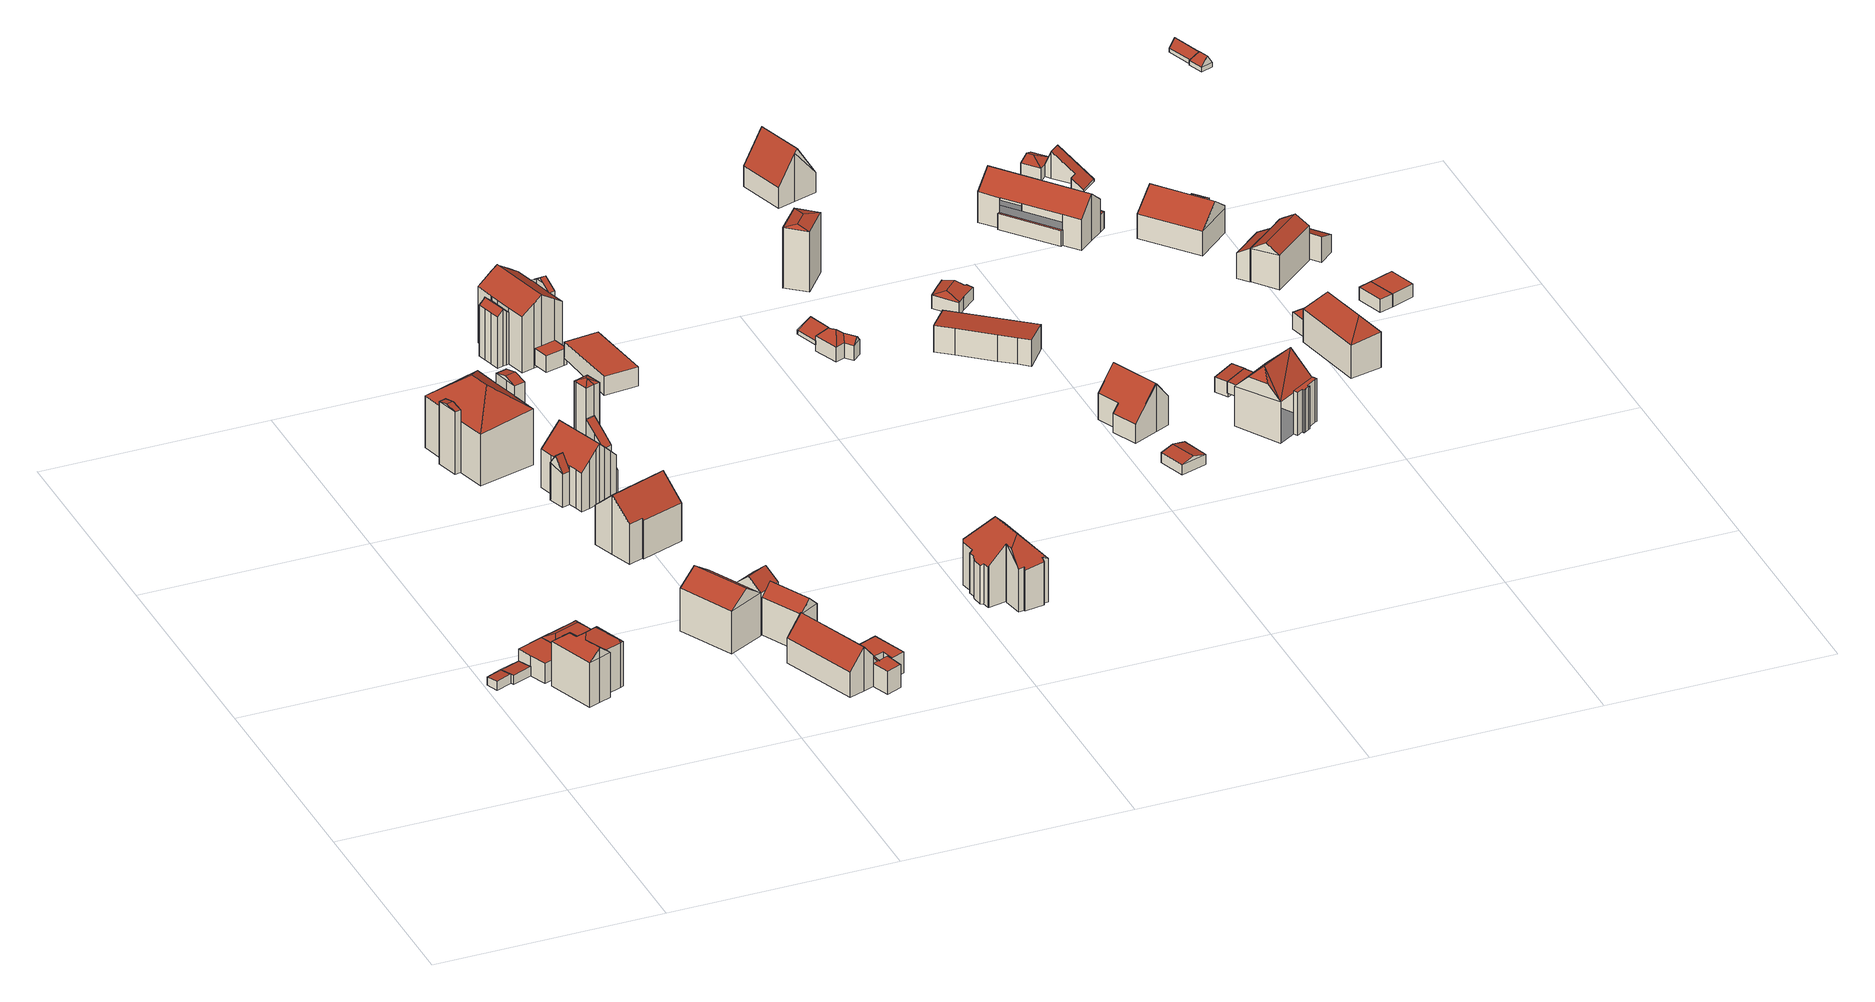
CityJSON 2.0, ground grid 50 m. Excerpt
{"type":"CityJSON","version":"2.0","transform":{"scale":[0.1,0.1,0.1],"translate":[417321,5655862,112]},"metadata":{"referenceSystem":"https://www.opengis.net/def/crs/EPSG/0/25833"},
"CityObjects":{
"building1":{"type":"Building","attributes":{"Dachtyp_tdc":"tdcPolyFlatRoof","Gemeindeschluessel":14612000,"Dachneigung":3.59,"QualitaetDacherkennung":70,"Geometrietyp2DReferenz":"3000","measuredHeight":2.09,"function":"31001_9998","roofType":"2100"},"geometry":[{"type":"Solid","lod":"2","boundaries":[[[[0,1,2,3]],[[1,4,5,2]],[[4,6,7,5]],[[6,0,3,7]],[[6,4,1,0]],[[3,2,5,7]]]],"semantics":{"surfaces":[{"type":"WallSurface"},{"type":"RoofSurface"},{"type":"GroundSurface"}],"values":[[0,0,0,0,1,2]]}}]},
"building2":{"type":"Building","attributes":{"Dachtyp_tdc":"tdcPolyFlatRoof","Gemeindeschluessel":14612000,"Dachneigung":3.67,"QualitaetDacherkennung":80,"Geometrietyp2DReferenz":"3000","measuredHeight":2.07,"function":"31001_9998","roofType":"2100"},"geometry":[{"type":"Solid","lod":"2","boundaries":[[[[0,8,9,10]],[[8,11,12,9]],[[11,13,14,12]],[[13,1,15,14]],[[1,0,10,15]],[[1,13,11,8,0]],[[10,9,12,14,15]]]],"semantics":{"surfaces":[{"type":"WallSurface"},{"type":"RoofSurface"},{"type":"GroundSurface"}],"values":[[0,0,0,0,0,1,2]]}}]},
"building3":{"type":"Building","attributes":{"Dachtyp_tdc":"tdcPolyFlatRoof","Gemeindeschluessel":14612000,"Dachneigung":0,"QualitaetDacherkennung":65,"Geometrietyp2DReferenz":"3000","measuredHeight":4.54,"function":"31001_9998","roofType":"1000"},"geometry":[{"type":"Solid","lod":"2","boundaries":[[[[16,17,18,19]],[[17,20,12,18]],[[20,21,9,12]],[[21,22,23,9]],[[22,24,25,23]],[[24,26,27,25]],[[26,28,29,27]],[[28,16,19,29]],[[28,26,24,22,21,20,17,16]],[[19,18,12,9,23,25,27,29]]]],"semantics":{"surfaces":[{"type":"WallSurface"},{"type":"RoofSurface"},{"type":"GroundSurface"}],"values":[[0,0,0,0,0,0,0,0,1,2]]}}]},
"building4":{"type":"Building","attributes":{"Dachtyp_tdc":"tdcFreeFormRoof","Gemeindeschluessel":14612000,"Dachneigung":39.04,"QualitaetDacherkennung":40,"Geometrietyp2DReferenz":"3000","measuredHeight":13.46,"function":"31001_9998","roofType":"5000"},"geometry":[{"type":"Solid","lod":"2","boundaries":[[[[30,31,32,33]],[[31,34,35,32]],[[34,36,37,35]],[[36,38,39,37]],[[38,40,41,39]],[[40,42,43,41]],[[42,44,45,43]],[[44,46,47,45]],[[46,48,49,47]],[[48,50,51,49]],[[50,52,53,51]],[[54,55,44,42]],[[56,57,58,54,42,40]],[[56,40,38]],[[57,56,38,36]],[[34,57,36]],[[31,57,34]],[[31,58,57]],[[30,58,31]],[[58,30,59]],[[60,61,62,63,59,30,64]],[[60,64,65]],[[61,60,65,66]],[[62,61,66,52]],[[63,62,52,50]],[[55,54,58,59,63,50,48,67]],[[44,55,67,46]],[[46,67,48]],[[53,68,69,70,33,32,35,37,39,41,43,45,47,49,51]],[[52,66,68,53]],[[66,65,69,68]],[[65,64,70,69]],[[64,30,33,70]]]],"semantics":{"surfaces":[{"type":"WallSurface"},{"type":"RoofSurface"},{"type":"GroundSurface"}],"values":[[0,0,0,0,0,0,0,0,0,0,0,1,1,1,1,1,1,1,1,1,1,1,1,1,1,1,0,0,2,0,0,0,0]]}}]},
"building5":{"type":"Building","attributes":{"Dachtyp_tdc":"tdcFreeFormRoof","Gemeindeschluessel":14612000,"Dachneigung":29.02,"QualitaetDacherkennung":28,"Geometrietyp2DReferenz":"3000","measuredHeight":4.71,"function":"31001_9998","roofType":"5000"},"geometry":[{"type":"Solid","lod":"2","boundaries":[[[[71,72,73,74]],[[72,75,76,73]],[[75,77,78,76]],[[77,79,80,78]],[[79,81,82,80]],[[81,83,84,82]],[[83,85,86,84]],[[85,87,88,86]],[[87,71,74,88]],[[83,81,79,77,75,89,90]],[[75,72,89]],[[72,71,87,85,90,89]],[[85,83,90]],[[74,73,76,78,80,82,84,86,88]]]],"semantics":{"surfaces":[{"type":"WallSurface"},{"type":"RoofSurface"},{"type":"GroundSurface"}],"values":[[0,0,0,0,0,0,0,0,0,1,1,1,1,2]]}}]},
"building6":{"type":"Building","attributes":{"Gemeindeschluessel":14612000,"Geometrietyp2DReferenz":"3000","function":"31001_9998","roofType":"9999"},"children":["building6-1","building6-2","building6-3"]},
"building6-1":{"type":"BuildingPart","attributes":{"Dachtyp_tdc":"tdcGableRoof","Dachneigung":46.33,"QualitaetDacherkennung":76,"Geometrietyp2DReferenz":"3000","measuredHeight":11.25,"roofType":"3100"},"parents":["building6"],"geometry":[{"type":"MultiSurface","lod":"2","boundaries":[[[91,92,93,94]],[[92,95,96,93]],[[95,97,98,96]],[[92,91,99,100,101]],[[97,95,101,100,102]],[[94,93,96,98]],[[95,92,101]]],"semantics":{"surfaces":[{"type":"WallSurface"},{"type":"RoofSurface"},{"type":"GroundSurface"}],"values":[0,0,0,1,1,2,0]}}]},
"building6-2":{"type":"BuildingPart","attributes":{"Dachtyp_tdc":"tdcGableRoof","Dachneigung":35.12,"QualitaetDacherkennung":54,"Geometrietyp2DReferenz":"3000","measuredHeight":12.96,"roofType":"3100"},"parents":["building6"],"geometry":[{"type":"MultiSurface","lod":"2","boundaries":[[[103,104,105,106]],[[103,107,108,104]],[[107,109,110,108]],[[103,106,111]],[[109,107,112]],[[106,113,109,112,111]],[[107,103,111,112]],[[110,114,105,104,108]]],"semantics":{"surfaces":[{"type":"WallSurface"},{"type":"RoofSurface"},{"type":"GroundSurface"}],"values":[0,0,0,0,0,1,1,2]}}]},
"building6-3":{"type":"BuildingPart","attributes":{"Dachtyp_tdc":"tdcGableRoof","Dachneigung":40,"QualitaetDacherkennung":68,"Geometrietyp2DReferenz":"3000","measuredHeight":12.46,"roofType":"3100"},"parents":["building6"],"geometry":[{"type":"MultiSurface","lod":"2","boundaries":[[[115,116,114,113]],[[115,117,91,94,116]],[[117,115,118]],[[113,106,119]],[[115,113,119,118]],[[106,102,99,117,118,119]],[[114,116,94,98,105]]],"semantics":{"surfaces":[{"type":"WallSurface"},{"type":"RoofSurface"},{"type":"GroundSurface"}],"values":[0,0,0,0,1,1,2]}}]},
"building7":{"type":"Building","attributes":{"Gemeindeschluessel":14612000,"Geometrietyp2DReferenz":"3000","function":"31001_9998","roofType":"9999"},"children":["building7-1","building7-2","building7-3"]},
"building7-1":{"type":"BuildingPart","attributes":{"Dachtyp_tdc":"tdcHipRoof","Dachneigung":44.53,"QualitaetDacherkennung":38,"Geometrietyp2DReferenz":"3000","measuredHeight":18.02,"roofType":"3200"},"parents":["building7"],"geometry":[{"type":"MultiSurface","lod":"2","boundaries":[[[120,121,122,123,124,125,126]],[[127,128,129,130,131,132,133,134,135]],[[121,120,128,127]],[[120,136,129,128]],[[136,137,130,129]],[[138,139,132,131]],[[139,124,133,132]],[[124,123,134,133]],[[122,121,127,135]],[[124,139,125]],[[136,120,126]],[[139,138,137,136,126,125]]],"semantics":{"surfaces":[{"type":"RoofSurface"},{"type":"GroundSurface"},{"type":"WallSurface"}],"values":[0,1,2,2,2,2,2,2,2,0,0,0]}}]},
"building7-2":{"type":"BuildingPart","attributes":{"Dachtyp_tdc":"tdcGableRoof","Dachneigung":14.46,"QualitaetDacherkennung":68,"Geometrietyp2DReferenz":"3000","measuredHeight":15.13,"roofType":"3100"},"parents":["building7"],"geometry":[{"type":"MultiSurface","lod":"2","boundaries":[[[140,141,142,134,123]],[[141,143,144,142]],[[143,145,122,135,144]],[[143,141,146]],[[140,145,147]],[[141,140,147,146]],[[145,143,146,147]],[[134,142,144,135]]],"semantics":{"surfaces":[{"type":"WallSurface"},{"type":"RoofSurface"},{"type":"GroundSurface"}],"values":[0,0,0,0,0,1,1,2]}}]},
"building7-3":{"type":"BuildingPart","attributes":{"Dachtyp_tdc":"tdcGableRoof","Dachneigung":16.33,"QualitaetDacherkennung":65,"Geometrietyp2DReferenz":"3000","measuredHeight":16.15,"roofType":"3100"},"parents":["building7"],"geometry":[{"type":"MultiSurface","lod":"2","boundaries":[[[148,149,150,151]],[[149,152,138,131,150]],[[153,148,151,130,137]],[[153,154,155,148]],[[149,155,154,152]],[[152,154,153]],[[148,155,149]],[[151,150,131,130]]],"semantics":{"surfaces":[{"type":"WallSurface"},{"type":"RoofSurface"},{"type":"GroundSurface"}],"values":[0,0,0,1,1,0,0,2]}}]},
"building8":{"type":"Building","attributes":{"Dachtyp_tdc":"tdcGableRoof","Gemeindeschluessel":14612000,"Dachneigung":41.47,"QualitaetDacherkennung":56,"Geometrietyp2DReferenz":"3000","measuredHeight":13.6,"function":"31001_9998","roofType":"3100"},"geometry":[{"type":"Solid","lod":"2","boundaries":[[[[156,157,158,159]],[[157,160,161,158]],[[160,162,163,161]],[[162,164,165,163]],[[164,166,167,165]],[[166,168,169,167]],[[168,170,171,169]],[[170,172,173,171]],[[172,174,175,173]],[[174,156,159,175]],[[170,168,166,164,162,160]],[[160,157,156,174,172,170]],[[159,158,161,163,165,167,169,171,173,175]]]],"semantics":{"surfaces":[{"type":"WallSurface"},{"type":"RoofSurface"},{"type":"GroundSurface"}],"values":[[0,0,0,0,0,0,0,0,0,0,1,1,2]]}}]},
"building9":{"type":"Building","attributes":{"Gemeindeschluessel":14612000,"Geometrietyp2DReferenz":"3000","function":"31001_9998","roofType":"9999"},"children":["building9-1","building9-2"]},
"building9-1":{"type":"BuildingPart","attributes":{"Dachtyp_tdc":"tdcPolyFlatRoof","Dachneigung":0,"QualitaetDacherkennung":73,"Geometrietyp2DReferenz":"3000","measuredHeight":5.32,"roofType":"1000"},"parents":["building9"],"geometry":[{"type":"MultiSurface","lod":"2","boundaries":[[[176,177,178,179]],[[180,181,182,183,184]],[[181,185,186,182]],[[185,176,179,186]],[[185,181,180,187,177,176]],[[179,178,183,182,186]]],"semantics":{"surfaces":[{"type":"WallSurface"},{"type":"RoofSurface"},{"type":"GroundSurface"}],"values":[0,0,0,0,1,2]}}]},
"building9-2":{"type":"BuildingPart","attributes":{"Dachtyp_tdc":"tdcGableRoof","Dachneigung":49.74,"QualitaetDacherkennung":77,"Geometrietyp2DReferenz":"3000","measuredHeight":10.09,"roofType":"3100"},"parents":["building9"],"geometry":[{"type":"MultiSurface","lod":"2","boundaries":[[[188,189,190,191]],[[189,192,193,190]],[[192,194,195,193]],[[194,196,197,195]],[[196,184,183,197]],[[198,199,200,178,177]],[[199,201,202,200]],[[201,203,204,202]],[[191,190,193,195,197,183,178,200,202,204]],[[203,188,191,204]],[[199,198,187,184,196,194,192,189,188]],[[188,203,201,199]]],"semantics":{"surfaces":[{"type":"WallSurface"},{"type":"GroundSurface"},{"type":"RoofSurface"}],"values":[0,0,0,0,0,0,0,0,1,0,2,2]}}]},
"building10":{"type":"Building","attributes":{"Gemeindeschluessel":14612000,"Geometrietyp2DReferenz":"3000","function":"31001_9998","roofType":"9999"},"children":["building10-1","building10-2","building10-3"]},
"building10-1":{"type":"BuildingPart","attributes":{"Dachtyp_tdc":"tdcGableRoof","Dachneigung":45.15,"QualitaetDacherkennung":75,"Geometrietyp2DReferenz":"3000","measuredHeight":13.73,"roofType":"3100"},"parents":["building10"],"geometry":[{"type":"MultiSurface","lod":"2","boundaries":[[[205,206,207,208]],[[206,209,207]],[[210,211,212]],[[210,213,214,211]],[[213,215,216,214]],[[215,217,218,216]],[[217,219,220,218]],[[219,221,222,220]],[[223,224,225,226,227]],[[224,228,229,225]],[[228,230,231,229]],[[230,232,233,231]],[[232,234,235,233]],[[234,236,237,235]],[[230,228,224,223,238,221,219,217]],[[217,215,213,210,239,240,206,205,236,234,232,230]],[[237,208,207,211,214,216,218,220,222,226,225,229,231,233,235]],[[236,205,208,237]]],"semantics":{"surfaces":[{"type":"WallSurface"},{"type":"RoofSurface"},{"type":"GroundSurface"}],"values":[0,0,0,0,0,0,0,0,0,0,0,0,0,0,1,1,2,0]}}]},
"building10-2":{"type":"BuildingPart","attributes":{"Dachtyp_tdc":"tdcPolyFlatRoof","Dachneigung":40.92,"QualitaetDacherkennung":41,"Geometrietyp2DReferenz":"3000","measuredHeight":13.61,"roofType":"2100"},"parents":["building10"],"geometry":[{"type":"MultiSurface","lod":"2","boundaries":[[[241,242,243,222,221]],[[242,244,245,243]],[[244,246,247,245]],[[246,248,249,247]],[[248,250,251,249]],[[250,227,226,251]],[[227,250,248,246,244,242,241,238]],[[222,243,245,247,249,251,226]]],"semantics":{"surfaces":[{"type":"WallSurface"},{"type":"RoofSurface"},{"type":"GroundSurface"}],"values":[0,0,0,0,0,0,1,2]}}]},
"building10-3":{"type":"BuildingPart","attributes":{"Dachtyp_tdc":"tdcGableRoof","Dachneigung":59.49,"QualitaetDacherkennung":41,"Geometrietyp2DReferenz":"3000","measuredHeight":11.13,"roofType":"3100"},"parents":["building10"],"geometry":[{"type":"MultiSurface","lod":"2","boundaries":[[[252,212,211,253]],[[209,254,255,207]],[[254,252,253,255]],[[252,254,256]],[[212,252,256,257,239]],[[254,209,240,257,256]],[[253,211,207,255]]],"semantics":{"surfaces":[{"type":"WallSurface"},{"type":"RoofSurface"},{"type":"GroundSurface"}],"values":[0,0,0,0,1,1,2]}}]},
"building11":{"type":"Building","attributes":{"Dachtyp_tdc":"tdcPolyFlatRoof","Gemeindeschluessel":14612000,"Dachneigung":0,"QualitaetDacherkennung":64,"Geometrietyp2DReferenz":"3000","measuredHeight":4.95,"function":"31001_9998","roofType":"1000"},"geometry":[{"type":"Solid","lod":"2","boundaries":[[[[258,259,260,261]],[[259,192,262,260]],[[192,263,264,262]],[[263,265,266,264]],[[265,267,268,266]],[[267,258,261,268]],[[267,265,263,192,259,258]],[[261,260,262,264,266,268]]]],"semantics":{"surfaces":[{"type":"WallSurface"},{"type":"RoofSurface"},{"type":"GroundSurface"}],"values":[[0,0,0,0,0,0,1,2]]}}]},
"building12":{"type":"Building","attributes":{"Dachtyp_tdc":"tdcFreeFormRoof","Gemeindeschluessel":14612000,"Dachneigung":25.53,"QualitaetDacherkennung":1,"Geometrietyp2DReferenz":"3000","measuredHeight":19.04,"function":"31001_9998","roofType":"5000"},"geometry":[{"type":"Solid","lod":"2","boundaries":[[[[269,270,271,272]],[[270,273,274,271]],[[273,275,276,274]],[[275,277,278,276]],[[277,279,280,278]],[[279,269,272,280]],[[281,277,275]],[[277,281,279]],[[282,281,275,273]],[[283,282,273,270]],[[283,270,269]],[[281,282,283,269,279]],[[272,271,274,276,278,280]]]],"semantics":{"surfaces":[{"type":"WallSurface"},{"type":"RoofSurface"},{"type":"GroundSurface"}],"values":[[0,0,0,0,0,0,1,1,1,1,1,1,2]]}}]},
"building13":{"type":"Building","attributes":{"Gemeindeschluessel":14612000,"Geometrietyp2DReferenz":"3000","function":"31001_9998","roofType":"9999"},"children":["building13-1","building13-2","building13-3"]},
"building13-1":{"type":"BuildingPart","attributes":{"Dachtyp_tdc":"tdcGableRoof","Dachneigung":33.78,"QualitaetDacherkennung":64,"Geometrietyp2DReferenz":"3000","measuredHeight":16.14,"roofType":"3100"},"parents":["building13"],"geometry":[{"type":"MultiSurface","lod":"2","boundaries":[[[284,285,286,287,288,289,290,291]],[[292,293,294,295,296,297,298,299,300,301,302,303,304,305]],[[291,306,307,308,309,310,311,312,313,314,284]],[[288,315,292]],[[287,293,316]],[[287,286,294,293]],[[286,285,295,294]],[[285,284,296,295]],[[284,314,296]],[[314,313,297,296]],[[313,312,298,297]],[[312,311,299,298]],[[311,317,299]],[[308,307,301,300]],[[307,306,302,301]],[[306,291,303,302]],[[291,290,304,303]],[[290,289,305,304]],[[289,288,292,305]]],"semantics":{"surfaces":[{"type":"RoofSurface"},{"type":"GroundSurface"},{"type":"WallSurface"}],"values":[0,1,0,2,2,2,2,2,2,2,2,2,2,2,2,2,2,2,2]}}]},
"building13-2":{"type":"BuildingPart","attributes":{"Dachtyp_tdc":"tdcGableRoof","Dachneigung":35.19,"QualitaetDacherkennung":67,"Geometrietyp2DReferenz":"3000","measuredHeight":14.71,"roofType":"3100"},"parents":["building13"],"geometry":[{"type":"MultiSurface","lod":"2","boundaries":[[[317,318,319,299]],[[318,320,321,319]],[[320,308,300,321]],[[320,318,322]],[[318,317,310,323,322]],[[308,320,322,323,309]],[[299,319,321,300]]],"semantics":{"surfaces":[{"type":"WallSurface"},{"type":"RoofSurface"},{"type":"GroundSurface"}],"values":[0,0,0,0,1,1,2]}}]},
"building13-3":{"type":"BuildingPart","attributes":{"Dachtyp_tdc":"tdcFreeFormRoof","Dachneigung":44.02,"QualitaetDacherkennung":8,"Geometrietyp2DReferenz":"3000","measuredHeight":13.09,"roofType":"5000"},"parents":["building13"],"geometry":[{"type":"MultiSurface","lod":"2","boundaries":[[[315,324,325,292]],[[324,326,327,325]],[[326,328,329,327]],[[328,330,331,329]],[[330,332,333,331]],[[332,334,335,333]],[[334,336,337,335]],[[336,338,339,337]],[[338,340,341,339]],[[340,316,293,341]],[[338,336,334,332,330,328,326]],[[326,324,315,316,340,338]],[[292,325,327,329,331,333,335,337,339,341,293]]],"semantics":{"surfaces":[{"type":"WallSurface"},{"type":"RoofSurface"},{"type":"GroundSurface"}],"values":[0,0,0,0,0,0,0,0,0,0,1,1,2]}}]},
"building14":{"type":"Building","attributes":{"Dachtyp_tdc":"tdcPolyFlatRoof","Gemeindeschluessel":14612000,"Dachneigung":0,"QualitaetDacherkennung":43,"Geometrietyp2DReferenz":"3000","measuredHeight":3.8,"function":"31001_9998","roofType":"1000"},"geometry":[{"type":"Solid","lod":"2","boundaries":[[[[342,343,344,345]],[[343,346,347,344]],[[346,348,349,347]],[[348,350,351,349]],[[350,342,345,351]],[[350,348,346,343,342]],[[345,344,347,349,351]]]],"semantics":{"surfaces":[{"type":"WallSurface"},{"type":"RoofSurface"},{"type":"GroundSurface"}],"values":[[0,0,0,0,0,1,2]]}}]},
"building15":{"type":"Building","attributes":{"Dachtyp_tdc":"tdcPolyFlatRoof","Gemeindeschluessel":14612000,"Dachneigung":2.65,"QualitaetDacherkennung":73,"Geometrietyp2DReferenz":"3000","measuredHeight":4.4,"function":"31001_9998","roofType":"2100"},"geometry":[{"type":"Solid","lod":"2","boundaries":[[[[352,353,354,355]],[[353,356,357,354]],[[356,358,359,357]],[[358,352,355,359]],[[358,356,353,352]],[[355,354,357,359]]]],"semantics":{"surfaces":[{"type":"WallSurface"},{"type":"RoofSurface"},{"type":"GroundSurface"}],"values":[[0,0,0,0,1,2]]}}]},
"building16":{"type":"Building","attributes":{"Dachtyp_tdc":"tdcFreeFormRoof","Gemeindeschluessel":14612000,"Dachneigung":47.46,"QualitaetDacherkennung":62,"Geometrietyp2DReferenz":"3000","measuredHeight":15.24,"function":"31001_9998","roofType":"5000"},"geometry":[{"type":"Solid","lod":"2","boundaries":[[[[360,361,362,363]],[[361,364,365,362]],[[364,366,367,365]],[[366,368,369,367]],[[368,370,371,369]],[[370,372,373,371]],[[372,374,375,373]],[[374,376,377,375]],[[376,378,379,377]],[[378,380,381,379]],[[380,382,383,381]],[[382,384,385,383]],[[384,386,387,385]],[[386,388,389,387]],[[388,390,391,389]],[[390,392,393,391]],[[392,394,395,393]],[[396,397,398,399]],[[397,400,401,398]],[[400,402,403,401]],[[402,404,405,403]],[[404,406,407,405]],[[406,408,409,407]],[[408,360,363,409]],[[410,411,388,386,384,382,380,412]],[[413,376,374,372,370,368,366,364,361,414]],[[412,378,376,413,410]],[[400,397,396,394,392,390,411,410,413,414,360,408,406,404,402]],[[380,378,412]],[[390,388,411]],[[361,360,414]],[[363,362,365,367,369,371,373,375,377,379,381,383,385,387,389,391,393,395,399,398,401,403,405,407,409]],[[394,396,399,395]]]],"semantics":{"surfaces":[{"type":"WallSurface"},{"type":"RoofSurface"},{"type":"GroundSurface"}],"values":[[0,0,0,0,0,0,0,0,0,0,0,0,0,0,0,0,0,0,0,0,0,0,0,0,1,1,1,1,0,0,0,2,0]]}}]},
"building17":{"type":"Building","attributes":{"Dachtyp_tdc":"tdcPolyFlatRoof","Gemeindeschluessel":14612000,"Dachneigung":26.54,"QualitaetDacherkennung":36,"Geometrietyp2DReferenz":"3000","measuredHeight":2.63,"function":"31001_9998","roofType":"2100"},"geometry":[{"type":"Solid","lod":"2","boundaries":[[[[415,416,417,418]],[[416,419,420,417]],[[419,421,422,420]],[[421,415,418,422]],[[421,419,416,415]],[[418,417,420,422]]]],"semantics":{"surfaces":[{"type":"WallSurface"},{"type":"RoofSurface"},{"type":"GroundSurface"}],"values":[[0,0,0,0,1,2]]}}]},
"building18":{"type":"Building","attributes":{"Dachtyp_tdc":"tdcFreeFormRoof","Gemeindeschluessel":14612000,"Dachneigung":47.99,"QualitaetDacherkennung":18,"Geometrietyp2DReferenz":"3000","measuredHeight":5.71,"function":"31001_9998","roofType":"5000"},"geometry":[{"type":"Solid","lod":"2","boundaries":[[[[423,424,425,426]],[[424,427,428,425]],[[427,429,430,428]],[[429,431,432,430]],[[431,433,434,432]],[[433,435,436,434]],[[435,423,426,436]],[[437,438,439,440,441,435,433]],[[437,433,431]],[[438,437,431,429]],[[439,438,429,427]],[[440,439,427,424]],[[441,440,424,423]],[[441,423,435]],[[426,425,428,430,432,434,436]]]],"semantics":{"surfaces":[{"type":"WallSurface"},{"type":"RoofSurface"},{"type":"GroundSurface"}],"values":[[0,0,0,0,0,0,0,1,1,1,1,1,1,0,2]]}}]},
"building19":{"type":"Building","attributes":{"Dachtyp_tdc":"tdcFreeFormRoof","Gemeindeschluessel":14612000,"Dachneigung":16.39,"QualitaetDacherkennung":6,"Geometrietyp2DReferenz":"3000","measuredHeight":14.66,"function":"31001_9998","roofType":"5000"},"geometry":[{"type":"Solid","lod":"2","boundaries":[[[[442,443,444,445]],[[443,446,447,444]],[[446,448,449,447]],[[448,442,445,449]],[[450,451,448,446]],[[450,446,443]],[[451,450,443,442]],[[451,442,448]],[[445,444,447,449]]]],"semantics":{"surfaces":[{"type":"WallSurface"},{"type":"RoofSurface"},{"type":"GroundSurface"}],"values":[[0,0,0,0,1,1,1,1,2]]}}]},
"building20":{"type":"Building","attributes":{"Dachtyp_tdc":"tdcPolyFlatRoof","Gemeindeschluessel":14612000,"Dachneigung":2.79,"QualitaetDacherkennung":77,"Geometrietyp2DReferenz":"3000","measuredHeight":6.03,"function":"31001_9998","roofType":"2100"},"geometry":[{"type":"Solid","lod":"2","boundaries":[[[[452,453,454,455]],[[453,456,457,454]],[[456,458,459,457]],[[458,460,461,459]],[[460,462,463,461]],[[462,464,465,463]],[[464,452,455,465]],[[464,462,460,458,456,453,452]],[[455,454,457,459,461,463,465]]]],"semantics":{"surfaces":[{"type":"WallSurface"},{"type":"RoofSurface"},{"type":"GroundSurface"}],"values":[[0,0,0,0,0,0,0,1,2]]}}]},
"building21":{"type":"Building","attributes":{"Gemeindeschluessel":14612000,"Dachneigung":75.14,"Dachorientierung":-18.71,"MittlereTraufHoehe":145.71,"QualitaetDacherkennung":92,"ObjektHoehe":3.15,"BodenHoehe":143.38,"Geometrietyp2DReferenz":"3000","AbsoluteHoehe":146.52,"Dachflaeche":39.68,"measuredHeight":3.15,"function":"31001_9998","roofType":"3100","storeysAboveGround":1},"geometry":[{"type":"MultiSurface","lod":"2","boundaries":[[[466,467,468]],[[469,466,468,470]],[[467,471,470,468]],[[472,473,474,475]],[[466,469,473,472]],[[469,471,474,473]],[[471,467,475,474]],[[467,466,472,475]],[[471,469,470]]],"semantics":{"surfaces":[{"type":"WallSurface"},{"type":"RoofSurface"},{"type":"GroundSurface"}],"values":[0,1,1,2,0,0,0,0,0]}}]},
"building22":{"type":"Building","attributes":{"Dachtyp_tdc":"tdcFreeFormRoof","Gemeindeschluessel":14612000,"Dachneigung":10.92,"QualitaetDacherkennung":21,"Geometrietyp2DReferenz":"3000","measuredHeight":3.65,"function":"31001_9998","roofType":"5000"},"geometry":[{"type":"Solid","lod":"2","boundaries":[[[[476,477,478,479]],[[477,480,481,478]],[[480,482,483,481]],[[482,484,485,483]],[[484,486,487,485]],[[486,488,489,487]],[[488,490,491,489]],[[490,476,479,491]],[[490,492,493,494]],[[486,484,482,495,493,492,488]],[[493,495,480,477,476,494]],[[482,480,495]],[[476,490,494]],[[490,488,492]],[[479,478,481,483,485,487,489,491]]]],"semantics":{"surfaces":[{"type":"WallSurface"},{"type":"RoofSurface"},{"type":"GroundSurface"}],"values":[[0,0,0,0,0,0,0,0,1,1,1,0,0,0,2]]}}]},
"building23":{"type":"Building","attributes":{"Dachtyp_tdc":"tdcFreeFormRoof","Gemeindeschluessel":14612000,"Dachneigung":57.14,"QualitaetDacherkennung":72,"Geometrietyp2DReferenz":"3000","measuredHeight":12.07,"function":"31001_9998","roofType":"5000"},"geometry":[{"type":"Solid","lod":"2","boundaries":[[[[496,497,498,499]],[[497,500,501,498]],[[500,502,503,501]],[[502,504,505,503]],[[504,496,499,505]],[[504,506,507,497,496]],[[506,502,500,507]],[[500,497,507]],[[504,502,506]],[[499,498,501,503,505]]]],"semantics":{"surfaces":[{"type":"WallSurface"},{"type":"RoofSurface"},{"type":"GroundSurface"}],"values":[[0,0,0,0,0,1,1,0,0,2]]}}]},
"building24":{"type":"Building","attributes":{"Dachtyp_tdc":"tdcFreeFormRoof","Gemeindeschluessel":14612000,"Dachneigung":49.52,"QualitaetDacherkennung":69,"Geometrietyp2DReferenz":"3000","measuredHeight":11.23,"function":"31001_9998","roofType":"5000"},"geometry":[{"type":"Solid","lod":"2","boundaries":[[[[508,509,510,511]],[[509,512,513,510]],[[512,514,515,513]],[[514,516,517,515]],[[516,518,519,517]],[[518,520,521,519]],[[520,522,523,521]],[[522,524,525,523]],[[524,508,511,525]],[[508,526,527,514,512,509]],[[524,522,520,518,516,527,526]],[[508,524,526]],[[516,514,527]],[[511,510,513,515,517,519,521,523,525]]]],"semantics":{"surfaces":[{"type":"WallSurface"},{"type":"RoofSurface"},{"type":"GroundSurface"}],"values":[[0,0,0,0,0,0,0,0,0,1,1,0,0,2]]}}]},
"building25":{"type":"Building","attributes":{"Gemeindeschluessel":14612000,"Geometrietyp2DReferenz":"3000","function":"31001_9998","roofType":"9999"},"children":["building25-1","building25-2"]},
"building25-1":{"type":"BuildingPart","attributes":{"Dachtyp_tdc":"tdcPolyFlatRoof","Dachneigung":0,"QualitaetDacherkennung":34,"Geometrietyp2DReferenz":"3000","measuredHeight":9.92,"roofType":"1000"},"parents":["building25"],"geometry":[{"type":"MultiSurface","lod":"2","boundaries":[[[528,529,530,531,532]],[[529,533,534,530]],[[533,535,536,534]],[[535,537,538,536]],[[537,539,540,538]],[[539,541,542,540]],[[541,543,544,542]],[[543,545,546,544]],[[545,547,548,546]],[[547,549,550,551,548]],[[547,545,543,541,539,537,535,533,529,528,549]],[[551,531,530,534,536,538,540,542,544,546,548]]],"semantics":{"surfaces":[{"type":"WallSurface"},{"type":"RoofSurface"},{"type":"GroundSurface"}],"values":[0,0,0,0,0,0,0,0,0,0,1,2]}}]},
"building25-2":{"type":"BuildingPart","attributes":{"Dachtyp_tdc":"tdcGableAndHippedGRoof","Dachneigung":43.57,"QualitaetDacherkennung":73,"Geometrietyp2DReferenz":"3000","measuredHeight":14.78,"roofType":"9999"},"parents":["building25"],"geometry":[{"type":"MultiSurface","lod":"2","boundaries":[[[552,553,554,555]],[[553,556,557,554]],[[556,532,531,557]],[[553,552,558,559]],[[532,556,560]],[[559,558,561]],[[560,552,550,532]],[[561,552,560]],[[552,561,558]],[[531,551,555,554,557]],[[556,561,560]],[[556,559,561]],[[559,556,553]]],"semantics":{"surfaces":[{"type":"WallSurface"},{"type":"RoofSurface"},{"type":"GroundSurface"}],"values":[0,0,0,0,0,1,1,1,1,2,1,1,1]}}]},
"building26":{"type":"Building","attributes":{"Dachtyp_tdc":"tdcPolyFlatRoof","Gemeindeschluessel":14612000,"Dachneigung":3.67,"QualitaetDacherkennung":54,"Geometrietyp2DReferenz":"3000","measuredHeight":3.86,"function":"31001_9998","roofType":"2100"},"geometry":[{"type":"Solid","lod":"2","boundaries":[[[[562,563,564,565]],[[563,566,567,564]],[[566,568,569,567]],[[568,570,571,569]],[[570,562,565,571]],[[570,568,566,563,562]],[[565,564,567,569,571]]]],"semantics":{"surfaces":[{"type":"WallSurface"},{"type":"RoofSurface"},{"type":"GroundSurface"}],"values":[[0,0,0,0,0,1,2]]}}]},
"building27":{"type":"Building","attributes":{"Dachtyp_tdc":"tdcPolyFlatRoof","Gemeindeschluessel":14612000,"Dachneigung":3.65,"QualitaetDacherkennung":32,"Geometrietyp2DReferenz":"3000","measuredHeight":2.94,"function":"31001_9998","roofType":"2100"},"geometry":[{"type":"Solid","lod":"2","boundaries":[[[[572,573,574,575,576]],[[577,578,573,572]],[[578,579,574,573]],[[579,580,575,574]],[[580,581,576,575]],[[581,577,572,576]],[[581,580,579,578,577]]]],"semantics":{"surfaces":[{"type":"GroundSurface"},{"type":"WallSurface"},{"type":"RoofSurface"}],"values":[[0,1,1,1,1,1,2]]}}]},
"building28":{"type":"Building","attributes":{"Gemeindeschluessel":14612000,"Geometrietyp2DReferenz":"3000","function":"31001_9998","roofType":"9999"},"children":["building28-1","building28-2","building28-3","building28-4"]},
"building28-1":{"type":"BuildingPart","attributes":{"Dachtyp_tdc":"tdcPolyFlatRoof","Dachneigung":3.98,"QualitaetDacherkennung":59,"Geometrietyp2DReferenz":"3000","measuredHeight":4.28,"roofType":"2100"},"parents":["building28"],"geometry":[{"type":"MultiSurface","lod":"2","boundaries":[[[582,583,584,585]],[[586,587,588,589]],[[586,583,582,587]],[[588,585,584,589]],[[587,582,585,588]]],"semantics":{"surfaces":[{"type":"WallSurface"},{"type":"RoofSurface"},{"type":"GroundSurface"}],"values":[0,0,1,2,0]}}]},
"building28-2":{"type":"BuildingPart","attributes":{"Dachtyp_tdc":"tdcPolyFlatRoof","Dachneigung":0,"QualitaetDacherkennung":0,"Geometrietyp2DReferenz":"3000","measuredHeight":3.6,"roofType":"9999"},"parents":["building28"],"geometry":[{"type":"MultiSurface","lod":"2","boundaries":[[[590,591,592,593]],[[593,592,594,595]],[[591,590,596,597]],[[590,593,595,596]],[[595,594,597,596]],[[592,591,597,594]]],"semantics":{"surfaces":[{"type":"RoofSurface"},{"type":"WallSurface"},{"type":"GroundSurface"},{"type":"ClosureSurface","isClosure":"1","QuelleClosure":"LoD1Solid"}],"values":[0,1,1,1,2,3]}}]},
"building28-3":{"type":"BuildingPart","attributes":{"Dachtyp_tdc":"tdcGableRoof","Dachneigung":41.34,"QualitaetDacherkennung":37,"Geometrietyp2DReferenz":"3000","measuredHeight":10.82,"roofType":"3100"},"parents":["building28"],"geometry":[{"type":"MultiSurface","lod":"2","boundaries":[[[598,599,594,592]],[[599,600,601,594]],[[600,602,603,601]],[[602,604,586,589,603]],[[605,606,607,608,584,583]],[[609,610,611,612,613]],[[610,614,615,611]],[[614,616,591,597,615]],[[610,609,606,605,604,602]],[[602,600,599,598,616,614,610]],[[594,601,603,589,584,608,612,611,615,597]]],"semantics":{"surfaces":[{"type":"WallSurface"},{"type":"RoofSurface"},{"type":"GroundSurface"}],"values":[0,0,0,0,0,0,0,0,1,1,2]}}]},
"building28-4":{"type":"BuildingPart","attributes":{"Dachtyp_tdc":"tdcPolyFlatRoof","Dachneigung":3.89,"QualitaetDacherkennung":57,"Geometrietyp2DReferenz":"3000","measuredHeight":4.26,"roofType":"2100"},"parents":["building28"],"geometry":[{"type":"MultiSurface","lod":"2","boundaries":[[[607,617,618,608]],[[617,619,620,618]],[[619,613,612,620]],[[619,617,607,613]],[[612,608,618,620]]],"semantics":{"surfaces":[{"type":"WallSurface"},{"type":"RoofSurface"},{"type":"GroundSurface"}],"values":[0,0,0,1,2]}}]},
"building29":{"type":"Building","attributes":{"Gemeindeschluessel":14612000,"Geometrietyp2DReferenz":"3000","function":"31001_9998","roofType":"9999"},"children":["building29-1","building29-2"]},
"building29-1":{"type":"BuildingPart","attributes":{"Dachtyp_tdc":"tdcGableRoof","Dachneigung":35.44,"QualitaetDacherkennung":5,"Geometrietyp2DReferenz":"3000","measuredHeight":6.22,"roofType":"3100"},"parents":["building29"],"geometry":[{"type":"MultiSurface","lod":"2","boundaries":[[[621,622,623,624]],[[622,625,626,623]],[[625,627,628,629,626]],[[630,631,632,633,634]],[[631,635,636,632]],[[625,622,621,637,635,631]],[[635,637,638,636]],[[637,621,624,638]],[[631,630,627,625]],[[624,623,626,629,633,632,636,638]]],"semantics":{"surfaces":[{"type":"WallSurface"},{"type":"RoofSurface"},{"type":"GroundSurface"}],"values":[0,0,0,0,0,1,0,0,1,2]}}]},
"building29-2":{"type":"BuildingPart","attributes":{"Dachtyp_tdc":"tdcHipAndGableRoof","Dachneigung":19.53,"QualitaetDacherkennung":44,"Geometrietyp2DReferenz":"3000","measuredHeight":3.76,"roofType":"5000"},"parents":["building29"],"geometry":[{"type":"MultiSurface","lod":"2","boundaries":[[[639,634,633,640]],[[628,641,642,629]],[[641,643,644,642]],[[643,645,646,644]],[[645,639,640,646]],[[641,628,634,647]],[[634,639,645,647]],[[645,643,641,647]],[[640,633,629,642,644,646]]],"semantics":{"surfaces":[{"type":"WallSurface"},{"type":"RoofSurface"},{"type":"GroundSurface"}],"values":[0,0,0,0,0,1,1,1,2]}}]},
"building30":{"type":"Building","attributes":{"Dachtyp_tdc":"tdcFreeFormRoof","Gemeindeschluessel":14612000,"Dachneigung":47.85,"QualitaetDacherkennung":85,"Geometrietyp2DReferenz":"3000","measuredHeight":11.8,"function":"31001_9998","roofType":"5000"},"geometry":[{"type":"Solid","lod":"2","boundaries":[[[[648,649,650,651]],[[649,652,653,650]],[[652,654,655,653]],[[654,656,657,655]],[[656,648,651,657]],[[658,652,649,648]],[[654,659,656]],[[659,658,648,656]],[[654,652,658,659]],[[651,650,653,655,657]]]],"semantics":{"surfaces":[{"type":"WallSurface"},{"type":"RoofSurface"},{"type":"GroundSurface"}],"values":[[0,0,0,0,0,1,1,1,1,2]]}}]},
"building31":{"type":"Building","attributes":{"Dachtyp_tdc":"tdcPolyFlatRoof","Gemeindeschluessel":14612000,"Dachneigung":0,"QualitaetDacherkennung":50,"Geometrietyp2DReferenz":"3000","measuredHeight":3.9,"function":"31001_9998","roofType":"1000"},"geometry":[{"type":"Solid","lod":"2","boundaries":[[[[660,661,662,663]],[[661,664,665,662]],[[664,666,667,665]],[[666,660,663,667]],[[666,664,661,660]],[[663,662,665,667]]]],"semantics":{"surfaces":[{"type":"WallSurface"},{"type":"RoofSurface"},{"type":"GroundSurface"}],"values":[[0,0,0,0,1,2]]}}]},
"building32":{"type":"Building","attributes":{"Gemeindeschluessel":14612000,"Geometrietyp2DReferenz":"3000","function":"31001_9998","roofType":"9999"},"children":["building32-1","building32-2"]},
"building32-1":{"type":"BuildingPart","attributes":{"Dachtyp_tdc":"tdcGableRoof","Dachneigung":36.05,"QualitaetDacherkennung":55,"Geometrietyp2DReferenz":"3000","measuredHeight":9.66,"roofType":"3100"},"parents":["building32"],"geometry":[{"type":"MultiSurface","lod":"2","boundaries":[[[668,669,670,671]],[[669,672,673,670]],[[672,674,675,673]],[[674,676,677,675]],[[676,678,679,677]],[[680,681,682,683,684,685]],[[672,684,683,674]],[[669,685,684,672]],[[668,686,680,685,669]],[[676,682,681,687,678]],[[674,683,682,676]],[[679,671,670,673,675,677]]],"semantics":{"surfaces":[{"type":"WallSurface"},{"type":"RoofSurface"},{"type":"GroundSurface"}],"values":[0,0,0,0,0,1,1,0,0,0,0,2]}}]},
"building32-2":{"type":"BuildingPart","attributes":{"Dachtyp_tdc":"tdcFreeFormRoof","Dachneigung":26.8,"QualitaetDacherkennung":22,"Geometrietyp2DReferenz":"3000","measuredHeight":6.51,"roofType":"5000"},"parents":["building32"],"geometry":[{"type":"MultiSurface","lod":"2","boundaries":[[[687,688,689,679,678]],[[688,690,691,689]],[[690,686,668,671,691]],[[692,686,690]],[[693,692,690,688]],[[693,688,687]],[[692,693,687,686]],[[679,689,691,671]]],"semantics":{"surfaces":[{"type":"WallSurface"},{"type":"RoofSurface"},{"type":"GroundSurface"}],"values":[0,0,0,1,1,1,1,2]}}]},
"building33":{"type":"Building","attributes":{"Dachtyp_tdc":"tdcPolyFlatRoof","Gemeindeschluessel":14612000,"Dachneigung":30.34,"QualitaetDacherkennung":57,"Geometrietyp2DReferenz":"3000","measuredHeight":7.69,"function":"31001_9998","roofType":"2100"},"geometry":[{"type":"Solid","lod":"2","boundaries":[[[[694,695,696,697]],[[695,698,699,696]],[[698,700,701,699]],[[700,694,697,701]],[[700,698,695,694]],[[697,696,699,701]]]],"semantics":{"surfaces":[{"type":"WallSurface"},{"type":"RoofSurface"},{"type":"GroundSurface"}],"values":[[0,0,0,0,1,2]]}}]},
"building34":{"type":"Building","attributes":{"Dachtyp_tdc":"tdcGableRoof","Gemeindeschluessel":14612000,"Dachneigung":31.84,"QualitaetDacherkennung":60,"Geometrietyp2DReferenz":"3000","measuredHeight":9.87,"function":"31001_9998","roofType":"3100"},"geometry":[{"type":"Solid","lod":"2","boundaries":[[[[702,703,704,705]],[[703,706,707,704]],[[706,708,709,707]],[[708,710,711,709]],[[710,712,713,711]],[[712,702,705,713]],[[702,712,714,715]],[[708,706,703,715,714,716]],[[708,716,710]],[[710,716,714,712]],[[702,715,703]],[[705,704,707,709,711,713]]]],"semantics":{"surfaces":[{"type":"WallSurface"},{"type":"RoofSurface"},{"type":"GroundSurface"}],"values":[[0,0,0,0,0,0,1,1,0,0,0,2]]}}]},
"building35":{"type":"Building","attributes":{"Dachtyp_tdc":"tdcPolyFlatRoof","Gemeindeschluessel":14612000,"Dachneigung":0,"QualitaetDacherkennung":50,"Geometrietyp2DReferenz":"3000","measuredHeight":3,"function":"31001_9998","roofType":"1000"},"geometry":[{"type":"Solid","lod":"2","boundaries":[[[[717,718,719,720]],[[718,721,722,719]],[[721,723,724,722]],[[723,717,720,724]],[[723,721,718,717]],[[720,719,722,724]]]],"semantics":{"surfaces":[{"type":"WallSurface"},{"type":"RoofSurface"},{"type":"GroundSurface"}],"values":[[0,0,0,0,1,2]]}}]},
"building36":{"type":"Building","attributes":{"Dachtyp_tdc":"tdcPolyFlatRoof","Gemeindeschluessel":14612000,"Dachneigung":22.59,"QualitaetDacherkennung":32,"Geometrietyp2DReferenz":"3000","measuredHeight":5.89,"function":"31001_9998","roofType":"2100"},"geometry":[{"type":"Solid","lod":"2","boundaries":[[[[725,726,727,728]],[[726,729,730,727]],[[729,731,732,730]],[[731,733,734,732]],[[733,725,728,734]],[[733,731,729,726,725]],[[728,727,730,732,734]]]],"semantics":{"surfaces":[{"type":"WallSurface"},{"type":"RoofSurface"},{"type":"GroundSurface"}],"values":[[0,0,0,0,0,1,2]]}}]},
"building37":{"type":"Building","attributes":{"Dachtyp_tdc":"tdcPolyFlatRoof","Gemeindeschluessel":14612000,"Dachneigung":0,"QualitaetDacherkennung":0,"Geometrietyp2DReferenz":"3000","BezugspunktDach":"2000","measuredHeight":3,"function":"31001_9998"},"geometry":[{"type":"MultiSurface","lod":"2","boundaries":[[[735,736,737,738,718,721]],[[721,718,719,722]],[[718,738,739,719]],[[738,737,740,739]],[[737,736,741,740]],[[736,735,742,741]],[[735,721,722,742]],[[722,719,739,740,741,742]]],"semantics":{"surfaces":[{"type":"RoofSurface"},{"type":"WallSurface"},{"type":"GroundSurface"}],"values":[0,1,1,1,1,1,1,2]}}]},
"building38":{"type":"Building","attributes":{"Dachtyp_tdc":"tdcFreeFormRoof","Gemeindeschluessel":14612000,"Dachneigung":55.33,"QualitaetDacherkennung":24,"Geometrietyp2DReferenz":"3000","measuredHeight":3.08,"function":"31001_9998","roofType":"5000"},"geometry":[{"type":"Solid","lod":"2","boundaries":[[[[743,744,745,746]],[[744,747,748,745]],[[747,749,750,748]],[[751,752,747,744]],[[751,744,743]],[[753,754,755]],[[756,754,753]],[[752,754,756]],[[752,743,754]],[[743,752,751]],[[753,755,757]],[[756,753,757,749]],[[752,756,749,747]],[[750,758,759,760,746,745,748]],[[749,757,758,750]],[[757,755,759,758]],[[755,754,760,759]],[[754,743,746,760]]]],"semantics":{"surfaces":[{"type":"WallSurface"},{"type":"RoofSurface"},{"type":"GroundSurface"}],"values":[[0,0,0,1,0,1,1,1,1,1,0,1,1,2,0,0,0,0]]}}]}
},
"vertices":[
[42,437,19],[52,411,21],[52,411,0],[42,437,0],[17,397,21],[17,397,0],[7,423,19],[7,423,0],
[87,454,19],[87,454,1],[42,437,1],[99,420,22],[99,420,1],[55,403,22],[55,403,1],[52,411,1],
[143,393,47],[114,382,47],[114,382,1],[143,393,1],[99,420,47],[87,454,47],[145,476,47],[145,476,1],[159,438,47],[159,438,1],[172,404,47],[172,404,1],[162,400,47],[162,400,1],
[175,366,105],[182,368,105],[182,368,2],[175,366,2],[195,373,105],[195,373,2],[224,384,105],[224,384,2],[251,313,105],[251,313,2],[244,310,105],[244,310,2],[207,296,105],[207,296,2],[211,284,105],[211,284,2],[184,274,105],[184,274,2],[159,265,105],[159,265,2],[121,368,105],[121,368,2],[146,376,105],[146,376,2],[171,313,128],[185,275,128],[242,317,111],[202,335,136],[177,326,136],[160,334,125],[164,377,110],[156,359,122],[154,355,124],[153,353,125],[170,379,105],[168,385,105],[148,378,105],[184,274,127],[148,378,2],[168,385,2],[170,379,2],
[218,504,46],[232,509,46],[232,509,10],[218,504,10],[246,471,46],[246,471,10],[249,463,41],[249,463,10],[208,448,41],[208,448,10],[205,456,46],[205,456,10],[159,438,46],[159,438,10],[145,476,46],[145,476,10],[192,494,46],[192,494,10],[226,485,57],[170,464,57],
[600,356,124],[645,267,124],[645,267,35],[600,356,35],[602,244,122],[602,244,35],[556,333,122],[556,333,35],[591,351,134],[578,345,148],[624,255,148],[566,338,134],
[473,291,133],[473,291,35],[552,331,35],[552,331,134],[413,410,134],[413,410,35],[491,450,134],[491,450,35],[513,311,165],[452,431,165],[524,387,134],[524,387,35],
[572,411,134],[572,411,35],[600,356,134],[585,384,160],[538,359,160],
[212,1224,162],[228,1161,162],[229,1161,162],[241,1112,162],[257,1049,162],[302,1125,223],[290,1171,223],[228,1161,43],[212,1224,43],[338,1257,43],[353,1199,43],[368,1141,43],[383,1082,43],[257,1049,43],[241,1112,43],[229,1161,43],[338,1257,172],[353,1199,172],[368,1141,172],[383,1082,172],
[241,1112,187],[227,1108,188],[227,1108,43],[214,1157,188],[214,1157,43],[229,1161,188],[220,1133,194],[235,1137,194],
[377,1205,196],[392,1147,196],[392,1147,43],[377,1205,43],[368,1141,196],[353,1199,196],[361,1170,204],[384,1176,204],
[398,744,152],[494,777,154],[494,777,64],[398,744,64],[511,728,201],[511,728,64],[528,676,152],[528,676,64],[434,643,153],[434,643,64],[432,646,156],[432,646,64],[400,635,156],[400,635,64],[383,682,201],[383,682,64],[367,730,155],[367,730,64],[399,741,155],[399,741,64],
[687,8,105],[672,46,105],[672,46,52],[687,8,52],[709,60,105],[713,48,105],[713,48,52],[709,60,52],[709,60,76],[720,21,105],[720,21,52],[687,52,105],
[585,206,153],[620,220,108],[620,220,52],[585,206,52],[660,115,107],[660,115,52],[679,65,108],[679,65,52],[705,75,74],[705,75,52],[672,46,123],[649,38,153],[649,38,52],[614,25,110],[614,25,52],[550,193,110],[550,193,52],
[378,856,162],[372,873,162],[372,873,73],[378,856,73],[372,873,150],[360,909,162],[360,909,73],[360,909,160],[355,924,162],[355,924,73],[345,953,162],[345,953,73],[390,968,210],[390,968,73],[431,982,167],[431,982,73],[441,952,167],[441,952,73],[470,868,167],[455,862,183],[455,862,73],[470,868,73],[470,868,132],[440,857,199],[440,857,73],[429,854,210],[429,854,73],[420,851,201],[420,851,73],[403,845,183],[403,845,73],[384,839,162],[384,839,73],[457,906,167],[361,907,162],[370,880,162],
[441,952,209],[461,959,209],[461,959,73],[469,935,187],[469,935,73],[477,910,165],[477,910,73],[461,904,164],[461,904,73],[473,868,132],[473,868,73],
[344,903,160],[344,903,73],[355,868,150],[355,868,73],[349,887,184],[366,892,184],
[705,75,107],[679,65,107],[679,65,58],[705,75,58],[660,115,58],[714,136,107],[714,136,58],[743,60,107],[743,60,58],[713,48,107],[713,48,58],
[431,982,280],[430,987,280],[430,987,97],[431,982,97],[462,998,280],[462,998,97],[474,963,280],[474,963,97],[461,959,280],[461,959,97],[441,952,280],[441,952,97],[452,974,288],[451,976,288],[436,984,282],
[460,1448,279],[447,1445,270],[414,1436,246],[424,1396,246],[439,1339,246],[450,1297,246],[479,1305,266],[496,1309,279],[439,1339,117],[424,1396,117],[414,1436,117],[447,1445,117],[460,1448,117],[488,1455,117],[509,1461,117],[520,1421,117],[536,1363,117],[546,1323,117],[528,1318,117],[496,1309,117],[479,1305,117],[450,1297,117],[528,1318,257],[546,1323,244],[536,1363,244],[535,1363,244],[521,1419,244],[520,1421,244],[509,1461,244],[488,1455,259],[460,1448,278],[439,1339,235],[424,1396,235],[520,1421,243],
[533,1424,243],[533,1424,117],[548,1366,244],[548,1366,117],[541,1395,264],[528,1391,264],
[433,1337,241],[433,1337,117],[425,1335,248],[425,1335,117],[412,1332,235],[412,1332,117],[407,1352,235],[407,1352,117],[402,1370,235],[402,1370,117],[397,1389,235],[397,1389,117],[406,1391,243],[406,1391,117],[410,1392,248],[410,1392,117],[418,1394,241],[418,1394,117],
[489,1268,163],[479,1305,163],[479,1305,125],[489,1268,125],[528,1318,163],[528,1318,125],[538,1281,163],[538,1281,125],[532,1279,163],[532,1279,125],
[540,1095,202],[522,1256,195],[522,1256,158],[540,1095,158],[598,1265,195],[598,1265,158],[616,1103,202],[616,1103,158],
[913,162,261],[917,173,259],[917,173,163],[913,162,163],[928,177,257],[928,177,163],[931,178,257],[931,178,163],[938,179,258],[938,179,163],[943,180,259],[943,180,163],[973,185,262],[973,185,163],[973,188,259],[973,188,163],[1015,195,263],[1015,195,163],[1042,39,263],[1042,39,163],[1029,37,269],[1029,37,163],[1030,31,262],[1030,31,163],[987,24,257],[987,24,163],[986,28,263],[986,28,163],[974,26,261],[974,26,163],[966,69,296],[966,69,163],[966,72,296],[966,72,163],[927,65,258],[927,65,163],[925,64,256],[922,80,256],[922,80,163],[925,64,163],[916,83,251],[916,83,163],[912,106,251],[912,106,163],[915,115,255],[915,115,163],[913,129,255],[913,129,163],[918,130,260],[918,130,163],[988,68,316],[969,51,296],[1036,38,270],[974,145,316],[916,169,264],
[879,922,327],[912,933,344],[912,933,318],[879,922,318],[929,882,344],[929,882,318],[896,871,327],[896,871,318],
[952,808,338],[938,825,338],[938,825,304],[952,808,304],[917,817,338],[917,817,304],[896,871,338],[896,871,304],[929,882,338],[929,882,304],[932,872,338],[932,872,304],[971,825,338],[971,825,304],[920,865,353],[919,861,357],[929,844,361],[942,840,352],[962,817,352],
[912,1074,469],[961,1133,469],[961,1133,330],[912,1074,330],[1003,1098,469],[1003,1098,330],[954,1039,469],[954,1039,330],[965,1094,477],[939,1063,477],
[1109,779,364],[1151,831,360],[1151,831,303],[1109,779,303],[1308,707,360],[1308,707,303],[1266,654,364],[1266,654,303],[1244,672,364],[1244,672,303],[1212,697,364],[1212,697,303],[1144,751,364],[1144,751,303],
[1412,227,337],[1354,207,337],[1383,217,345],[1432,167,337],[1403,158,345],[1374,148,337],[1412,227,314],[1432,167,314],[1374,148,314],[1354,207,314],
[1145,873,372],[1164,896,371],[1164,896,341],[1145,873,341],[1186,919,371],[1186,919,341],[1217,880,374],[1217,880,341],[1223,881,373],[1223,881,341],[1232,870,370],[1232,870,341],[1201,844,371],[1201,844,341],[1184,827,371],[1184,827,341],[1186,828,371],[1175,869,378],[1146,872,372],[1204,897,378],
[1013,1335,388],[982,1438,388],[982,1438,340],[1013,1335,340],[1072,1466,386],[1072,1466,340],[1104,1363,386],[1104,1363,340],[1052,1347,451],[1052,1347,340],[1058,1349,460],[1026,1452,460],
[1347,320,340],[1322,375,340],[1322,375,296],[1347,320,296],[1336,381,357],[1336,381,296],[1314,431,357],[1314,431,296],[1357,450,404],[1357,450,296],[1376,458,377],[1376,458,296],[1387,463,363],[1387,463,296],[1433,359,362],[1433,359,296],[1402,345,406],[1402,345,296],[1400,344,408],[1354,448,408],
[1672,194,443],[1677,186,443],[1677,186,344],[1672,194,344],[1672,194,440],[1673,184,443],[1673,184,344],[1650,169,443],[1650,169,344],[1653,165,443],[1653,165,344],[1651,164,443],[1651,164,344],[1642,158,443],[1642,158,344],[1638,156,443],[1638,156,344],[1635,160,443],[1635,160,344],[1622,152,443],[1622,152,344],[1617,160,443],[1617,160,440],[1617,160,344],
[1579,137,440],[1521,232,436],[1521,232,344],[1579,137,344],[1614,289,436],[1614,289,344],[1563,164,470],[1539,202,470],[1644,240,492],[1570,195,492],
[1556,347,372],[1539,375,372],[1539,375,337],[1556,347,337],[1587,403,376],[1587,403,337],[1604,375,376],[1604,375,337],[1600,372,376],[1600,372,337],
[1553,345,349],[1556,347,349],[1600,372,349],[1615,347,349],[1568,319,349],[1553,345,375],[1556,347,375],[1600,372,379],[1615,347,379],[1568,319,375],
[1441,1101,417],[1428,1090,417],[1428,1090,375],[1441,1101,375],[1391,1133,414],[1404,1144,414],[1404,1144,375],[1391,1133,375],
[1448,937,411],[1452,940,411],[1362,1048,411],[1358,1045,411],[1362,1048,375],[1358,1045,375],[1448,937,375],[1452,940,375],
[1362,1048,446],[1362,1048,445],[1332,1084,446],[1332,1084,375],[1364,1111,483],[1364,1111,375],[1391,1133,452],[1428,1090,452],[1503,999,452],[1503,999,417],[1503,999,375],[1539,956,452],[1512,934,483],[1512,934,375],[1539,956,375],[1539,956,414],[1479,907,446],[1479,907,375],[1452,940,446],
[1516,1010,417],[1516,1010,375],[1552,967,414],[1552,967,375],
[1545,1117,408],[1558,1128,408],[1558,1128,383],[1545,1117,383],[1524,1168,445],[1524,1168,383],[1515,1178,413],[1515,1178,411],[1515,1178,383],[1537,1196,413],[1545,1186,445],[1545,1186,383],[1537,1196,383],[1537,1196,412],[1597,1125,388],[1597,1125,383],[1563,1095,388],[1563,1095,383],
[1507,1231,412],[1507,1231,383],[1502,1167,411],[1502,1167,383],[1473,1202,411],[1473,1202,383],[1493,1219,420],[1493,1219,383],[1503,1207,420],
[1753,436,443],[1813,448,448],[1813,448,367],[1753,436,367],[1822,450,449],[1822,450,367],[1857,288,449],[1857,288,367],[1787,273,443],[1787,273,367],[1796,414,485],[1819,309,485],
[1753,436,418],[1745,470,418],[1745,470,379],[1753,436,379],[1805,483,418],[1805,483,379],[1813,448,418],[1813,448,379],
[1726,865,448],[1753,833,448],[1753,833,392],[1726,865,392],[1680,772,448],[1680,772,392],[1587,882,448],[1587,882,392],[1659,944,448],[1659,944,392],[1702,893,448],[1702,893,392],[1726,865,456],[1702,893,456],[1659,944,456],[1629,918,488],[1722,807,488],[1753,833,456],[1726,865,454],[1702,893,454],
[1712,902,454],[1712,902,392],[1737,874,454],[1737,874,392],[1727,874,457],[1712,893,457],
[1730,648,467],[1710,671,449],[1710,671,390],[1730,648,390],[1778,727,449],[1778,727,390],[1797,703,467],[1797,703,390],
[1771,597,471],[1730,648,468],[1730,648,391],[1771,597,391],[1797,703,468],[1797,703,391],[1825,726,468],[1825,726,391],[1831,719,469],[1831,719,391],[1867,676,471],[1867,676,391],[1847,699,490],[1752,621,490],[1831,719,474],
[1903,509,416],[1933,520,416],[1933,520,386],[1903,509,386],[1954,460,416],[1954,460,386],[1924,450,416],[1924,450,386],
[1831,719,454],[1862,745,437],[1862,745,395],[1831,719,395],[1916,680,437],[1916,680,395],[1885,654,454],[1885,654,395],[1867,676,454],[1867,676,395],
[2005,478,416],[1985,538,416],[1969,532,416],[1949,525,416],[1949,525,386],[1969,532,386],[1985,538,386],[2005,478,386],
[1935,1328,461],[1908,1318,461],[1908,1318,451],[1935,1328,451],[1896,1352,461],[1896,1352,451],[1899,1353,461],[1899,1353,451],[1922,1323,482],[1914,1344,482],[1891,1415,480],[1923,1361,461],[1903,1419,461],[1915,1345,480],[1878,1411,461],[1878,1411,451],[1903,1419,451],[1923,1361,451]
]}
